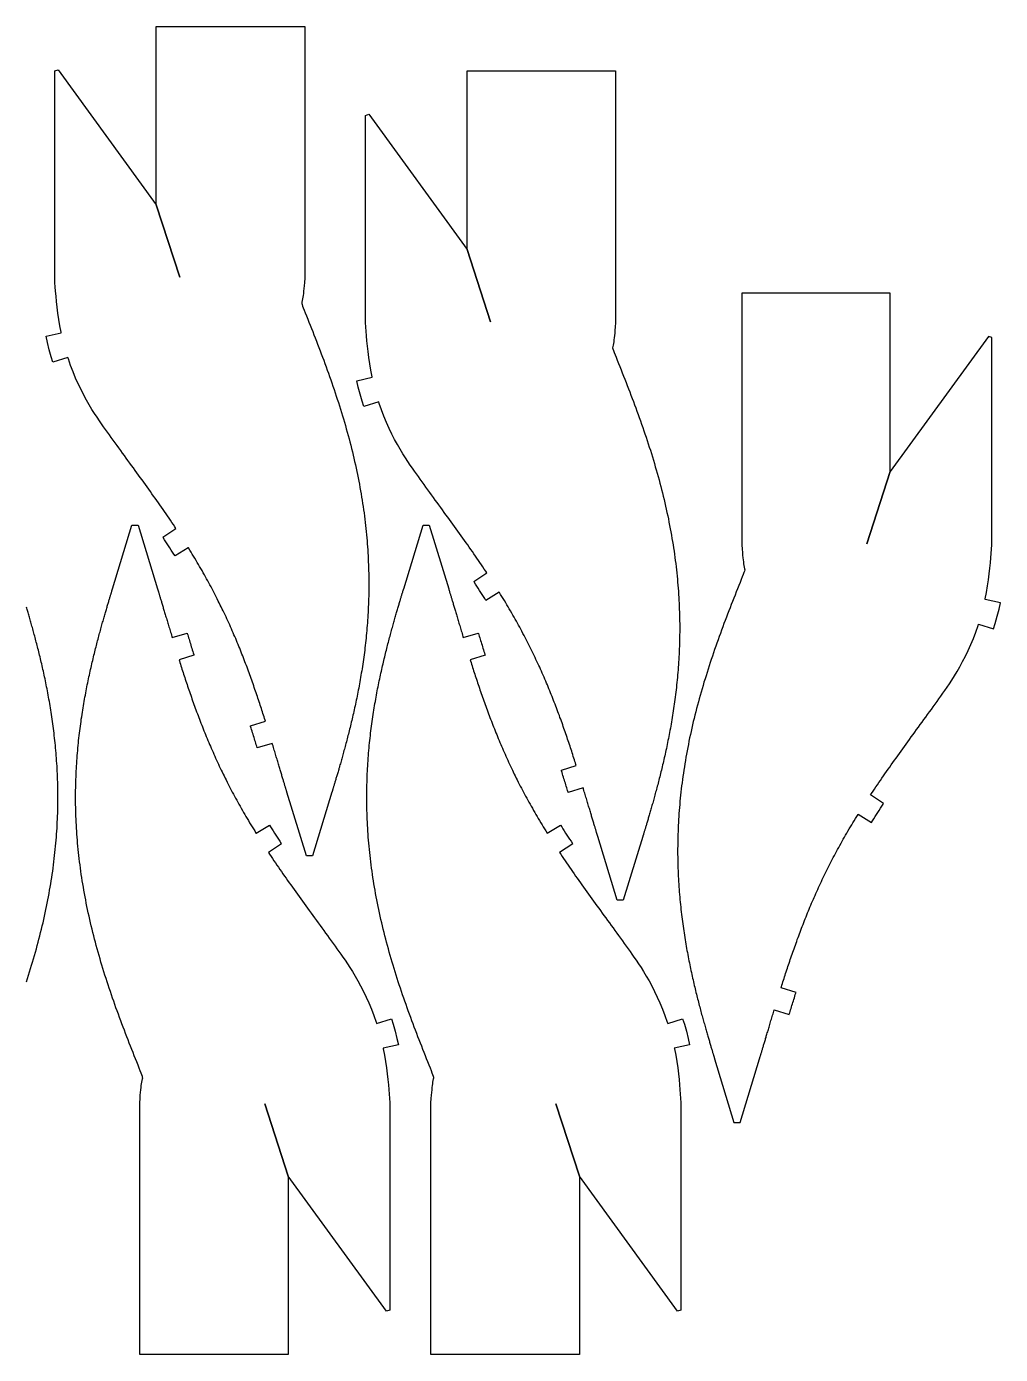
# Model space of a CAD drawing. Header units: millimetres. Extents: x 0 to 501, y 0 to 342.
# Drawn here: x 250.3 to 500.9, y 0 to 341.6 of the extents above; entities that cross this region are included whole.
import ezdxf

# ---------------------------------------------------------------- set-up
doc = ezdxf.new("R2010")
doc.units = ezdxf.units.MM
doc.layers.add('CUT', color=1, linetype='Continuous')

msp = doc.modelspace()

# ---------------------------------------------------------------- linework, layer by layer
at = {"layer": 'CUT'}
for points in [[(321.62, 274.21), (321.56, 273.56), (321.5, 272.99), (321.43, 272.47), (321.37, 271.99), (321.3, 271.55), (321.23, 271.12), (321.15, 270.73), (321.09, 270.44), (321.09, 270.42), (321.18, 270.12), (321.31, 269.72), (321.48, 269.23), (321.7, 268.64), (321.97, 267.96), (322.28, 267.19), (322.61, 266.38), (322.93, 265.58), (323.25, 264.77), (323.58, 263.96), (323.9, 263.15), (324.22, 262.33), (324.54, 261.52), (324.86, 260.7), (325.17, 259.88), (325.49, 259.06), (325.8, 258.24), (326.12, 257.41), (326.43, 256.59), (326.74, 255.76), (327.04, 254.93), (327.35, 254.1), (327.65, 253.27), (327.95, 252.44), (328.25, 251.6), (328.54, 250.77), (328.83, 249.93), (329.12, 249.09), (329.41, 248.25), (329.69, 247.41), (329.97, 246.57), (330.24, 245.73), (330.52, 244.89), (330.79, 244.05), (331.05, 243.2), (331.31, 242.36), (331.57, 241.51), (331.82, 240.67), (332.07, 239.83), (332.31, 238.98), (332.55, 238.14), (332.79, 237.29), (333.02, 236.45), (333.25, 235.6), (333.47, 234.76), (333.69, 233.92), (333.9, 233.08), (334.11, 232.23), (334.31, 231.39), (334.51, 230.55), (334.7, 229.71), (334.89, 228.87), (335.07, 228.04), (335.25, 227.2), (335.43, 226.37), (335.59, 225.53), (335.76, 224.7), (335.92, 223.87), (336.07, 223.04), (336.22, 222.22), (336.36, 221.39), (336.5, 220.57), (336.63, 219.75), (336.76, 218.93), (336.88, 218.12), (337, 217.3), (337.11, 216.49), (337.21, 215.68), (337.32, 214.88), (337.41, 214.07), (337.5, 213.27), (337.59, 212.48), (337.67, 211.68), (337.75, 210.89), (337.82, 210.1), (337.89, 209.32), (337.95, 208.54), (338.01, 207.76), (338.06, 206.98), (338.11, 206.21), (338.15, 205.44), (338.19, 204.68), (338.22, 203.92), (338.25, 203.16), (338.28, 202.41), (338.3, 201.66), (338.32, 200.91), (338.33, 200.17), (338.34, 199.43), (338.34, 198.7), (338.35, 197.97), (338.34, 197.25), (338.33, 196.53), (338.32, 195.81), (338.31, 195.1), (338.29, 194.39), (338.27, 193.69), (338.24, 192.99), (338.21, 192.29), (338.18, 191.6), (338.15, 190.92), (338.11, 190.24), (338.07, 189.56), (338.02, 188.89), (337.97, 188.22), (337.92, 187.56), (337.87, 186.9), (337.81, 186.24), (337.76, 185.6), (337.69, 184.95), (337.63, 184.31), (337.56, 183.68), (337.5, 183.05), (337.42, 182.42), (337.35, 181.8), (337.28, 181.18), (337.2, 180.57), (337.12, 179.97), (337.04, 179.37), (336.96, 178.77), (336.87, 178.18), (336.79, 177.59), (336.7, 177.01), (336.61, 176.43), (336.52, 175.86), (336.42, 175.29), (336.33, 174.72), (336.24, 174.17), (336.14, 173.61), (336.04, 173.06), (335.94, 172.52), (335.84, 171.98), (335.74, 171.44), (335.64, 170.91), (335.54, 170.39), (335.44, 169.87), (335.33, 169.35), (335.23, 168.84), (335.13, 168.34), (335.02, 167.83), (334.91, 167.34), (334.81, 166.84), (334.7, 166.36), (334.6, 165.87), (334.49, 165.4), (334.38, 164.92), (334.27, 164.46), (334.17, 163.99), (334.06, 163.53), (333.95, 163.08), (333.84, 162.63), (333.74, 162.18), (333.63, 161.74), (333.52, 161.31), (333.41, 160.88), (333.31, 160.45), (333.2, 160.03), (333.1, 159.61), (332.99, 159.2), (332.88, 158.8), (332.78, 158.39), (332.68, 158), (332.57, 157.6), (332.47, 157.22), (332.37, 156.83), (332.26, 156.45), (332.16, 156.08), (332.06, 155.71), (331.96, 155.35), (331.87, 154.99), (331.77, 154.64), (331.67, 154.29), (331.57, 153.94), (331.48, 153.6), (331.39, 153.27), (331.29, 152.94), (331.2, 152.62), (331.11, 152.3), (331.02, 151.99), (330.93, 151.68), (330.84, 151.37), (330.76, 151.08), (330.67, 150.78), (330.59, 150.49), (330.51, 150.21), (330.43, 149.93), (330.35, 149.66), (330.27, 149.4), (330.19, 149.14), (330.12, 148.88), (330.04, 148.63), (329.97, 148.39), (329.9, 148.15), (329.83, 147.92), (329.76, 147.7), (329.7, 147.48), (329.63, 147.26), (329.57, 147.06), (329.51, 146.86), (329.45, 146.66), (329.4, 146.48), (329.34, 146.3), (329.29, 146.12), (329.24, 145.96), (329.19, 145.8), (329.15, 145.65), (329.1, 145.51), (329.06, 145.37), (329.02, 145.25), (328.99, 145.13), (328.96, 145.03), (328.93, 144.93), (328.9, 144.84), (328.88, 144.77), (328.86, 144.71), (328.85, 144.67), (323.84, 128.27), (322.27, 128.27), (317.27, 144.67), (317.25, 144.71), (317.24, 144.77), (317.21, 144.84), (317.19, 144.93), (317.16, 145.02), (317.13, 145.13), (317.09, 145.25), (317.05, 145.37), (317.01, 145.51), (316.97, 145.65), (316.92, 145.8), (316.88, 145.95), (316.83, 146.12), (316.77, 146.29), (316.72, 146.47), (316.66, 146.66), (316.61, 146.85), (316.55, 147.05), (316.48, 147.25), (316.42, 147.46), (316.35, 147.68), (316.29, 147.9), (316.22, 148.13), (316.15, 148.37), (316.08, 148.61), (316, 148.85), (315.93, 149.1), (315.85, 149.36), (315.77, 149.62), (315.69, 149.89), (315.61, 150.16), (315.53, 150.44), (315.44, 150.72), (315.36, 151.01), (315.27, 151.3), (315.18, 151.59), (315.09, 151.89), (315, 152.2), (314.91, 152.51), (314.81, 152.82), (314.72, 153.14), (314.62, 153.46), (314.52, 153.79), (314.42, 154.12), (314.32, 154.46), (314.22, 154.8), (314.12, 155.14), (314.01, 155.49), (313.91, 155.84), (313.8, 156.19), (313.69, 156.55), (313.58, 156.92), (313.49, 157.2), (309.64, 156.03), (309.61, 156.11), (309.5, 156.48), (309.39, 156.85), (309.27, 157.23), (309.16, 157.6), (309.04, 157.99), (308.92, 158.37), (308.8, 158.76), (308.68, 159.15), (308.56, 159.54), (308.44, 159.94), (308.31, 160.34), (308.19, 160.74), (308.06, 161.15), (307.93, 161.56), (307.89, 161.71), (311.73, 162.92), (311.65, 163.18), (311.52, 163.6), (311.38, 164.02), (311.25, 164.45), (311.11, 164.87), (310.97, 165.3), (310.83, 165.74), (310.69, 166.17), (310.55, 166.61), (310.41, 167.05), (310.26, 167.49), (310.12, 167.93), (309.97, 168.38), (309.82, 168.83), (309.67, 169.28), (309.51, 169.74), (309.36, 170.19), (309.2, 170.65), (309.04, 171.11), (308.88, 171.57), (308.72, 172.04), (308.56, 172.5), (308.39, 172.97), (308.23, 173.44), (308.06, 173.91), (307.89, 174.39), (307.72, 174.86), (307.54, 175.34), (307.37, 175.82), (307.19, 176.3), (307.01, 176.78), (306.83, 177.26), (306.65, 177.75), (306.46, 178.23), (306.27, 178.72), (306.08, 179.21), (305.89, 179.7), (305.7, 180.19), (305.5, 180.68), (305.31, 181.18), (305.11, 181.67), (304.91, 182.17), (304.7, 182.67), (304.49, 183.17), (304.29, 183.67), (304.08, 184.17), (303.86, 184.67), (303.65, 185.17), (303.43, 185.67), (303.21, 186.18), (302.99, 186.68), (302.76, 187.19), (302.54, 187.7), (302.31, 188.21), (302.07, 188.71), (301.84, 189.22), (301.6, 189.73), (301.36, 190.25), (301.12, 190.76), (300.88, 191.27), (300.63, 191.78), (300.38, 192.3), (300.13, 192.81), (299.87, 193.33), (299.61, 193.84), (299.35, 194.36), (299.09, 194.87), (298.83, 195.39), (298.56, 195.91), (298.29, 196.43), (298.01, 196.95), (297.74, 197.47), (297.46, 197.99), (297.17, 198.51), (296.89, 199.03), (296.6, 199.56), (296.31, 200.08), (296.02, 200.61), (295.72, 201.13), (295.42, 201.66), (295.12, 202.18), (294.81, 202.71), (294.5, 203.24), (294.19, 203.77), (293.88, 204.3), (293.56, 204.83), (293.24, 205.36), (292.92, 205.9), (292.59, 206.43), (292.26, 206.96), (291.93, 207.5), (291.89, 207.56), (288.47, 205.42), (288.18, 205.89), (287.84, 206.42), (287.51, 206.95), (287.17, 207.48), (286.83, 208.01), (286.48, 208.55), (286.13, 209.08), (285.78, 209.62), (285.42, 210.16), (285.35, 210.28), (288.7, 212.51), (288.42, 212.93), (288.05, 213.49), (287.68, 214.04), (287.31, 214.6), (286.93, 215.15), (286.55, 215.71), (286.16, 216.27), (285.77, 216.84), (285.38, 217.4), (284.99, 217.97), (284.59, 218.54), (284.18, 219.12), (283.78, 219.69), (283.37, 220.27), (282.96, 220.85), (282.54, 221.43), (282.12, 222.02), (281.7, 222.61), (281.28, 223.2), (280.85, 223.8), (280.42, 224.4), (279.98, 225), (279.54, 225.61), (279.1, 226.22), (278.65, 226.83), (278.2, 227.45), (277.75, 228.08), (277.29, 228.7), (276.84, 229.33), (276.37, 229.97), (275.91, 230.61), (275.44, 231.25), (274.97, 231.9), (274.49, 232.55), (274.02, 233.21), (273.54, 233.87), (273.05, 234.54), (272.57, 235.22), (272.08, 235.9), (271.58, 236.58), (271.09, 237.27), (270.59, 237.97), (270.09, 238.67), (269.57, 239.41), (269.01, 240.22), (268.41, 241.12), (267.77, 242.09), (267.1, 243.15), (266.41, 244.3), (265.7, 245.52), (264.99, 246.83), (264.28, 248.22), (263.57, 249.68), (262.89, 251.21), (262.23, 252.79), (261.6, 254.43), (261.02, 256.11), (260.9, 256.48), (257.05, 255.27), (256.62, 256.66), (256.09, 258.49), (255.63, 260.32), (255.27, 261.94), (259.2, 262.82), (259.17, 262.97), (258.84, 264.65), (258.56, 266.3), (258.33, 267.89), (258.14, 269.42), (257.98, 270.87), (257.85, 272.24), (257.75, 273.51), (257.66, 274.68), (257.58, 275.73), (257.5, 276.91), (257.5, 330.21), (258.38, 330.5), (283.63, 295.74), (289.68, 277.13), (283.63, 295.74), (283.63, 341.63), (321.86, 341.63), (321.86, 276.89), (321.77, 275.76), (321.69, 274.93)], [(401.63, 262.78), (401.57, 262.13), (401.51, 261.56), (401.44, 261.04), (401.38, 260.56), (401.31, 260.12), (401.24, 259.69), (401.16, 259.3), (401.1, 259.01), (401.1, 258.99), (401.19, 258.69), (401.32, 258.29), (401.49, 257.8), (401.71, 257.21), (401.98, 256.53), (402.29, 255.76), (402.62, 254.95), (402.94, 254.15), (403.26, 253.34), (403.59, 252.53), (403.91, 251.72), (404.23, 250.9), (404.55, 250.09), (404.87, 249.27), (405.18, 248.45), (405.5, 247.63), (405.81, 246.81), (406.13, 245.98), (406.44, 245.16), (406.75, 244.33), (407.05, 243.5), (407.36, 242.67), (407.66, 241.84), (407.96, 241.01), (408.26, 240.17), (408.55, 239.34), (408.84, 238.5), (409.13, 237.66), (409.42, 236.82), (409.7, 235.98), (409.98, 235.14), (410.25, 234.3), (410.53, 233.46), (410.8, 232.62), (411.06, 231.77), (411.32, 230.93), (411.58, 230.08), (411.83, 229.24), (412.08, 228.4), (412.32, 227.55), (412.56, 226.71), (412.8, 225.86), (413.03, 225.02), (413.26, 224.17), (413.48, 223.33), (413.7, 222.49), (413.91, 221.65), (414.12, 220.8), (414.32, 219.96), (414.52, 219.12), (414.71, 218.28), (414.9, 217.44), (415.08, 216.61), (415.26, 215.77), (415.44, 214.94), (415.6, 214.1), (415.77, 213.27), (415.93, 212.44), (416.08, 211.61), (416.23, 210.79), (416.37, 209.96), (416.51, 209.14), (416.64, 208.32), (416.77, 207.5), (416.89, 206.69), (417.01, 205.87), (417.12, 205.06), (417.22, 204.25), (417.33, 203.45), (417.42, 202.64), (417.51, 201.84), (417.6, 201.05), (417.68, 200.25), (417.76, 199.46), (417.83, 198.67), (417.9, 197.89), (417.96, 197.11), (418.02, 196.33), (418.07, 195.55), (418.12, 194.78), (418.16, 194.01), (418.2, 193.25), (418.23, 192.49), (418.26, 191.73), (418.29, 190.98), (418.31, 190.23), (418.33, 189.48), (418.34, 188.74), (418.35, 188), (418.35, 187.27), (418.36, 186.54), (418.35, 185.82), (418.34, 185.1), (418.33, 184.38), (418.32, 183.67), (418.3, 182.96), (418.28, 182.26), (418.25, 181.56), (418.22, 180.86), (418.19, 180.17), (418.16, 179.49), (418.12, 178.81), (418.08, 178.13), (418.03, 177.46), (417.98, 176.79), (417.93, 176.13), (417.88, 175.47), (417.82, 174.81), (417.77, 174.17), (417.7, 173.52), (417.64, 172.88), (417.57, 172.25), (417.51, 171.62), (417.43, 170.99), (417.36, 170.37), (417.29, 169.75), (417.21, 169.14), (417.13, 168.54), (417.05, 167.94), (416.97, 167.34), (416.88, 166.75), (416.8, 166.16), (416.71, 165.58), (416.62, 165), (416.53, 164.43), (416.43, 163.86), (416.34, 163.29), (416.25, 162.74), (416.15, 162.18), (416.05, 161.63), (415.95, 161.09), (415.85, 160.55), (415.75, 160.01), (415.65, 159.48), (415.55, 158.96), (415.45, 158.44), (415.34, 157.92), (415.24, 157.41), (415.14, 156.91), (415.03, 156.4), (414.92, 155.91), (414.82, 155.41), (414.71, 154.93), (414.61, 154.44), (414.5, 153.97), (414.39, 153.49), (414.28, 153.03), (414.18, 152.56), (414.07, 152.1), (413.96, 151.65), (413.85, 151.2), (413.75, 150.75), (413.64, 150.31), (413.53, 149.88), (413.42, 149.45), (413.32, 149.02), (413.21, 148.6), (413.11, 148.18), (413, 147.77), (412.89, 147.37), (412.79, 146.96), (412.69, 146.57), (412.58, 146.17), (412.48, 145.79), (412.38, 145.4), (412.27, 145.02), (412.17, 144.65), (412.07, 144.28), (411.97, 143.92), (411.88, 143.56), (411.78, 143.21), (411.68, 142.86), (411.58, 142.51), (411.49, 142.17), (411.4, 141.84), (411.3, 141.51), (411.21, 141.19), (411.12, 140.87), (411.03, 140.56), (410.94, 140.25), (410.85, 139.94), (410.77, 139.65), (410.68, 139.35), (410.6, 139.06), (410.52, 138.78), (410.44, 138.5), (410.36, 138.23), (410.28, 137.97), (410.2, 137.71), (410.13, 137.45), (410.05, 137.2), (409.98, 136.96), (409.91, 136.72), (409.84, 136.49), (409.77, 136.27), (409.71, 136.05), (409.64, 135.83), (409.58, 135.63), (409.52, 135.43), (409.46, 135.23), (409.41, 135.05), (409.35, 134.87), (409.3, 134.69), (409.25, 134.53), (409.2, 134.37), (409.16, 134.22), (409.11, 134.08), (409.07, 133.94), (409.03, 133.82), (409, 133.7), (408.97, 133.6), (408.94, 133.5), (408.91, 133.41), (408.89, 133.34), (408.87, 133.28), (408.86, 133.24), (403.85, 116.84), (402.28, 116.84), (397.28, 133.24), (397.26, 133.28), (397.25, 133.34), (397.22, 133.41), (397.2, 133.5), (397.17, 133.59), (397.14, 133.7), (397.1, 133.82), (397.06, 133.94), (397.02, 134.08), (396.98, 134.22), (396.93, 134.37), (396.89, 134.52), (396.84, 134.69), (396.78, 134.86), (396.73, 135.04), (396.67, 135.23), (396.62, 135.42), (396.56, 135.62), (396.49, 135.82), (396.43, 136.03), (396.36, 136.25), (396.3, 136.47), (396.23, 136.7), (396.16, 136.94), (396.09, 137.18), (396.01, 137.42), (395.94, 137.67), (395.86, 137.93), (395.78, 138.19), (395.7, 138.46), (395.62, 138.73), (395.54, 139.01), (395.45, 139.29), (395.37, 139.58), (395.28, 139.87), (395.19, 140.16), (395.1, 140.46), (395.01, 140.77), (394.92, 141.08), (394.82, 141.39), (394.73, 141.71), (394.63, 142.03), (394.53, 142.36), (394.43, 142.69), (394.33, 143.03), (394.23, 143.37), (394.13, 143.71), (394.02, 144.06), (393.92, 144.41), (393.81, 144.76), (393.7, 145.12), (393.59, 145.49), (393.5, 145.77), (389.65, 144.6), (389.62, 144.68), (389.51, 145.05), (389.4, 145.42), (389.28, 145.8), (389.17, 146.17), (389.05, 146.56), (388.93, 146.94), (388.81, 147.33), (388.69, 147.72), (388.57, 148.11), (388.45, 148.51), (388.32, 148.91), (388.2, 149.31), (388.07, 149.72), (387.94, 150.13), (387.9, 150.28), (391.74, 151.49), (391.66, 151.75), (391.53, 152.17), (391.39, 152.59), (391.26, 153.02), (391.12, 153.44), (390.98, 153.87), (390.84, 154.31), (390.7, 154.74), (390.56, 155.18), (390.42, 155.62), (390.27, 156.06), (390.13, 156.5), (389.98, 156.95), (389.83, 157.4), (389.68, 157.85), (389.52, 158.31), (389.37, 158.76), (389.21, 159.22), (389.05, 159.68), (388.89, 160.14), (388.73, 160.61), (388.57, 161.07), (388.4, 161.54), (388.24, 162.01), (388.07, 162.48), (387.9, 162.96), (387.73, 163.43), (387.55, 163.91), (387.38, 164.39), (387.2, 164.87), (387.02, 165.35), (386.84, 165.83), (386.66, 166.32), (386.47, 166.8), (386.28, 167.29), (386.09, 167.78), (385.9, 168.27), (385.71, 168.76), (385.51, 169.25), (385.32, 169.75), (385.12, 170.24), (384.92, 170.74), (384.71, 171.24), (384.5, 171.74), (384.3, 172.24), (384.09, 172.74), (383.87, 173.24), (383.66, 173.74), (383.44, 174.24), (383.22, 174.75), (383, 175.25), (382.77, 175.76), (382.55, 176.27), (382.32, 176.78), (382.08, 177.28), (381.85, 177.79), (381.61, 178.3), (381.37, 178.82), (381.13, 179.33), (380.89, 179.84), (380.64, 180.35), (380.39, 180.87), (380.14, 181.38), (379.88, 181.9), (379.62, 182.41), (379.36, 182.93), (379.1, 183.44), (378.84, 183.96), (378.57, 184.48), (378.3, 185), (378.02, 185.52), (377.75, 186.04), (377.47, 186.56), (377.18, 187.08), (376.9, 187.6), (376.61, 188.13), (376.32, 188.65), (376.03, 189.18), (375.73, 189.7), (375.43, 190.23), (375.13, 190.75), (374.82, 191.28), (374.51, 191.81), (374.2, 192.34), (373.89, 192.87), (373.57, 193.4), (373.25, 193.93), (372.93, 194.47), (372.6, 195), (372.27, 195.53), (371.94, 196.07), (371.9, 196.13), (368.48, 193.99), (368.19, 194.46), (367.85, 194.99), (367.52, 195.52), (367.18, 196.05), (366.84, 196.58), (366.49, 197.12), (366.14, 197.65), (365.79, 198.19), (365.43, 198.73), (365.36, 198.85), (368.71, 201.08), (368.43, 201.5), (368.06, 202.06), (367.69, 202.61), (367.32, 203.17), (366.94, 203.72), (366.56, 204.28), (366.17, 204.84), (365.78, 205.41), (365.39, 205.97), (365, 206.54), (364.6, 207.11), (364.19, 207.69), (363.79, 208.26), (363.38, 208.84), (362.97, 209.42), (362.55, 210), (362.13, 210.59), (361.71, 211.18), (361.29, 211.77), (360.86, 212.37), (360.43, 212.97), (359.99, 213.57), (359.55, 214.18), (359.11, 214.79), (358.66, 215.4), (358.21, 216.02), (357.76, 216.65), (357.3, 217.27), (356.85, 217.9), (356.38, 218.54), (355.92, 219.18), (355.45, 219.82), (354.98, 220.47), (354.5, 221.12), (354.03, 221.78), (353.55, 222.44), (353.06, 223.11), (352.58, 223.79), (352.09, 224.47), (351.59, 225.15), (351.1, 225.84), (350.6, 226.54), (350.1, 227.24), (349.58, 227.98), (349.02, 228.79), (348.42, 229.69), (347.78, 230.66), (347.11, 231.72), (346.42, 232.87), (345.71, 234.09), (345, 235.4), (344.29, 236.79), (343.58, 238.25), (342.9, 239.78), (342.24, 241.36), (341.61, 243), (341.03, 244.68), (340.91, 245.05), (337.06, 243.84), (336.63, 245.23), (336.1, 247.06), (335.64, 248.89), (335.28, 250.51), (339.21, 251.39), (339.18, 251.54), (338.85, 253.22), (338.57, 254.87), (338.34, 256.46), (338.15, 257.99), (337.99, 259.44), (337.86, 260.81), (337.76, 262.08), (337.67, 263.25), (337.59, 264.3), (337.51, 265.48), (337.51, 318.78), (338.39, 319.07), (363.64, 284.31), (369.69, 265.7), (363.64, 284.31), (363.64, 330.2), (401.87, 330.2), (401.87, 265.46), (401.78, 264.33), (401.7, 263.5)], [(434.55, 205.63), (434.62, 204.98), (434.68, 204.41), (434.74, 203.89), (434.81, 203.41), (434.87, 202.97), (434.95, 202.54), (435.02, 202.15), (435.09, 201.86), (435.08, 201.84), (435, 201.54), (434.87, 201.14), (434.69, 200.65), (434.47, 200.06), (434.2, 199.38), (433.89, 198.61), (433.57, 197.8), (433.24, 197), (432.92, 196.19), (432.6, 195.38), (432.28, 194.57), (431.96, 193.75), (431.64, 192.94), (431.32, 192.12), (431, 191.3), (430.69, 190.48), (430.37, 189.66), (430.06, 188.83), (429.75, 188.01), (429.44, 187.18), (429.13, 186.35), (428.83, 185.52), (428.52, 184.69), (428.22, 183.86), (427.93, 183.02), (427.63, 182.19), (427.34, 181.35), (427.05, 180.51), (426.77, 179.67), (426.49, 178.83), (426.21, 177.99), (425.93, 177.15), (425.66, 176.31), (425.39, 175.47), (425.13, 174.62), (424.87, 173.78), (424.61, 172.93), (424.36, 172.09), (424.11, 171.25), (423.86, 170.4), (423.62, 169.56), (423.39, 168.71), (423.16, 167.87), (422.93, 167.02), (422.71, 166.18), (422.49, 165.34), (422.28, 164.5), (422.07, 163.65), (421.86, 162.81), (421.67, 161.97), (421.47, 161.13), (421.28, 160.29), (421.1, 159.46), (420.92, 158.62), (420.75, 157.79), (420.58, 156.95), (420.42, 156.12), (420.26, 155.29), (420.11, 154.46), (419.96, 153.64), (419.82, 152.81), (419.68, 151.99), (419.55, 151.17), (419.42, 150.35), (419.3, 149.54), (419.18, 148.72), (419.07, 147.91), (418.96, 147.1), (418.86, 146.3), (418.76, 145.49), (418.67, 144.69), (418.58, 143.9), (418.5, 143.1), (418.43, 142.31), (418.35, 141.52), (418.29, 140.74), (418.23, 139.96), (418.17, 139.18), (418.12, 138.4), (418.07, 137.63), (418.02, 136.86), (417.99, 136.1), (417.95, 135.34), (417.92, 134.58), (417.9, 133.83), (417.87, 133.08), (417.86, 132.33), (417.84, 131.59), (417.84, 130.85), (417.83, 130.12), (417.83, 129.39), (417.83, 128.67), (417.84, 127.95), (417.85, 127.23), (417.87, 126.52), (417.89, 125.81), (417.91, 125.11), (417.93, 124.41), (417.96, 123.71), (417.99, 123.02), (418.03, 122.34), (418.07, 121.66), (418.11, 120.98), (418.15, 120.31), (418.2, 119.64), (418.25, 118.98), (418.31, 118.32), (418.36, 117.66), (418.42, 117.02), (418.48, 116.37), (418.55, 115.73), (418.61, 115.1), (418.68, 114.47), (418.75, 113.84), (418.82, 113.22), (418.9, 112.6), (418.98, 111.99), (419.06, 111.39), (419.14, 110.79), (419.22, 110.19), (419.3, 109.6), (419.39, 109.01), (419.48, 108.43), (419.57, 107.85), (419.66, 107.28), (419.75, 106.71), (419.85, 106.14), (419.94, 105.59), (420.04, 105.03), (420.13, 104.48), (420.23, 103.94), (420.33, 103.4), (420.43, 102.86), (420.53, 102.33), (420.63, 101.81), (420.74, 101.29), (420.84, 100.77), (420.95, 100.26), (421.05, 99.76), (421.16, 99.25), (421.26, 98.76), (421.37, 98.26), (421.47, 97.78), (421.58, 97.29), (421.69, 96.82), (421.79, 96.34), (421.9, 95.88), (422.01, 95.41), (422.12, 94.95), (422.23, 94.5), (422.33, 94.05), (422.44, 93.6), (422.55, 93.16), (422.65, 92.73), (422.76, 92.3), (422.87, 91.87), (422.97, 91.45), (423.08, 91.03), (423.19, 90.62), (423.29, 90.22), (423.4, 89.81), (423.5, 89.42), (423.6, 89.02), (423.71, 88.64), (423.81, 88.25), (423.91, 87.87), (424.01, 87.5), (424.11, 87.13), (424.21, 86.77), (424.31, 86.41), (424.41, 86.06), (424.51, 85.71), (424.6, 85.36), (424.7, 85.02), (424.79, 84.69), (424.88, 84.36), (424.98, 84.04), (425.07, 83.72), (425.16, 83.41), (425.24, 83.1), (425.33, 82.79), (425.42, 82.5), (425.5, 82.2), (425.59, 81.91), (425.67, 81.63), (425.75, 81.35), (425.83, 81.08), (425.91, 80.82), (425.99, 80.56), (426.06, 80.3), (426.13, 80.05), (426.21, 79.81), (426.28, 79.57), (426.35, 79.34), (426.41, 79.12), (426.48, 78.9), (426.54, 78.68), (426.61, 78.48), (426.67, 78.28), (426.72, 78.08), (426.78, 77.9), (426.83, 77.72), (426.89, 77.54), (426.94, 77.38), (426.98, 77.22), (427.03, 77.07), (427.07, 76.93), (427.11, 76.79), (427.15, 76.67), (427.19, 76.55), (427.22, 76.45), (427.25, 76.35), (427.27, 76.26), (427.3, 76.19), (427.32, 76.13), (427.33, 76.09), (432.33, 59.69), (433.91, 59.69), (438.91, 76.09), (438.92, 76.13), (438.94, 76.19), (438.96, 76.26), (438.99, 76.35), (439.02, 76.44), (439.05, 76.55), (439.09, 76.67), (439.12, 76.79), (439.16, 76.93), (439.21, 77.07), (439.25, 77.22), (439.3, 77.37), (439.35, 77.54), (439.4, 77.71), (439.46, 77.89), (439.51, 78.08), (439.57, 78.27), (439.63, 78.47), (439.69, 78.67), (439.76, 78.88), (439.82, 79.1), (439.89, 79.32), (439.96, 79.55), (440.03, 79.79), (440.1, 80.03), (440.17, 80.27), (440.25, 80.52), (440.33, 80.78), (440.4, 81.04), (440.48, 81.31), (440.57, 81.58), (440.65, 81.86), (440.73, 82.14), (440.82, 82.43), (440.91, 82.72), (441, 83.01), (441.09, 83.31), (441.18, 83.62), (441.27, 83.93), (441.36, 84.24), (441.46, 84.56), (441.56, 84.88), (441.65, 85.21), (441.75, 85.54), (441.85, 85.88), (441.96, 86.22), (442.06, 86.56), (442.16, 86.91), (442.27, 87.26), (442.38, 87.61), (442.48, 87.97), (442.59, 88.34), (442.68, 88.62), (446.54, 87.45), (446.56, 87.53), (446.67, 87.9), (446.79, 88.27), (446.9, 88.65), (447.02, 89.02), (447.13, 89.41), (447.25, 89.79), (447.37, 90.18), (447.49, 90.57), (447.61, 90.96), (447.74, 91.36), (447.86, 91.76), (447.99, 92.16), (448.11, 92.57), (448.24, 92.98), (448.29, 93.13), (444.44, 94.34), (444.53, 94.6), (444.66, 95.02), (444.79, 95.44), (444.93, 95.87), (445.06, 96.29), (445.2, 96.72), (445.34, 97.16), (445.48, 97.59), (445.62, 98.03), (445.77, 98.47), (445.91, 98.91), (446.06, 99.35), (446.21, 99.8), (446.36, 100.25), (446.51, 100.7), (446.66, 101.16), (446.82, 101.61), (446.97, 102.07), (447.13, 102.53), (447.29, 102.99), (447.45, 103.46), (447.62, 103.92), (447.78, 104.39), (447.95, 104.86), (448.12, 105.33), (448.29, 105.81), (448.46, 106.28), (448.63, 106.76), (448.81, 107.24), (448.98, 107.72), (449.16, 108.2), (449.35, 108.68), (449.53, 109.17), (449.71, 109.65), (449.9, 110.14), (450.09, 110.63), (450.28, 111.12), (450.48, 111.61), (450.67, 112.1), (450.87, 112.6), (451.07, 113.09), (451.27, 113.59), (451.47, 114.09), (451.68, 114.59), (451.89, 115.09), (452.1, 115.59), (452.31, 116.09), (452.53, 116.59), (452.75, 117.09), (452.97, 117.6), (453.19, 118.1), (453.41, 118.61), (453.64, 119.12), (453.87, 119.63), (454.1, 120.13), (454.34, 120.64), (454.57, 121.15), (454.81, 121.67), (455.05, 122.18), (455.3, 122.69), (455.55, 123.2), (455.8, 123.72), (456.05, 124.23), (456.3, 124.75), (456.56, 125.26), (456.82, 125.78), (457.08, 126.29), (457.35, 126.81), (457.62, 127.33), (457.89, 127.85), (458.16, 128.37), (458.44, 128.89), (458.72, 129.41), (459, 129.93), (459.29, 130.45), (459.57, 130.98), (459.87, 131.5), (460.16, 132.03), (460.46, 132.55), (460.76, 133.08), (461.06, 133.6), (461.36, 134.13), (461.67, 134.66), (461.98, 135.19), (462.3, 135.72), (462.62, 136.25), (462.94, 136.78), (463.26, 137.32), (463.59, 137.85), (463.92, 138.38), (464.25, 138.92), (464.29, 138.98), (467.7, 136.84), (468, 137.31), (468.33, 137.84), (468.67, 138.37), (469.01, 138.9), (469.35, 139.43), (469.69, 139.97), (470.04, 140.5), (470.4, 141.04), (470.75, 141.58), (470.83, 141.7), (467.47, 143.93), (467.75, 144.35), (468.12, 144.91), (468.5, 145.46), (468.87, 146.02), (469.25, 146.57), (469.63, 147.13), (470.02, 147.69), (470.4, 148.26), (470.8, 148.82), (471.19, 149.39), (471.59, 149.96), (471.99, 150.54), (472.4, 151.11), (472.8, 151.69), (473.22, 152.27), (473.63, 152.85), (474.05, 153.44), (474.47, 154.03), (474.9, 154.62), (475.33, 155.22), (475.76, 155.82), (476.2, 156.42), (476.64, 157.03), (477.08, 157.64), (477.52, 158.25), (477.97, 158.87), (478.43, 159.5), (478.88, 160.12), (479.34, 160.75), (479.8, 161.39), (480.27, 162.03), (480.74, 162.67), (481.21, 163.32), (481.68, 163.97), (482.16, 164.63), (482.64, 165.29), (483.12, 165.96), (483.61, 166.64), (484.1, 167.32), (484.59, 168), (485.09, 168.69), (485.58, 169.39), (486.08, 170.09), (486.6, 170.83), (487.17, 171.64), (487.77, 172.54), (488.41, 173.51), (489.08, 174.57), (489.76, 175.72), (490.47, 176.94), (491.18, 178.25), (491.9, 179.64), (492.6, 181.1), (493.29, 182.63), (493.95, 184.21), (494.58, 185.85), (495.16, 187.53), (495.28, 187.9), (499.12, 186.69), (499.56, 188.08), (500.08, 189.91), (500.54, 191.74), (500.91, 193.36), (496.97, 194.24), (497, 194.39), (497.33, 196.07), (497.61, 197.72), (497.85, 199.31), (498.04, 200.84), (498.19, 202.29), (498.32, 203.66), (498.43, 204.93), (498.51, 206.1), (498.59, 207.15), (498.68, 208.33), (498.68, 261.63), (497.8, 261.92), (472.54, 227.16), (466.5, 208.55), (472.54, 227.16), (472.54, 273.05), (434.32, 273.05), (434.32, 208.31), (434.41, 207.18), (434.48, 206.35)], [(279.61, 67.42), (279.68, 68.07), (279.74, 68.64), (279.8, 69.16), (279.87, 69.64), (279.93, 70.08), (280.01, 70.51), (280.08, 70.9), (280.15, 71.19), (280.14, 71.21), (280.06, 71.51), (279.93, 71.91), (279.75, 72.4), (279.53, 72.99), (279.26, 73.67), (278.95, 74.44), (278.63, 75.25), (278.3, 76.05), (277.98, 76.86), (277.66, 77.67), (277.34, 78.48), (277.02, 79.3), (276.7, 80.11), (276.38, 80.93), (276.06, 81.75), (275.75, 82.57), (275.43, 83.39), (275.12, 84.22), (274.81, 85.04), (274.5, 85.87), (274.19, 86.7), (273.89, 87.53), (273.58, 88.36), (273.28, 89.19), (272.99, 90.03), (272.69, 90.86), (272.4, 91.7), (272.11, 92.54), (271.83, 93.38), (271.55, 94.22), (271.27, 95.06), (270.99, 95.9), (270.72, 96.74), (270.45, 97.58), (270.19, 98.43), (269.93, 99.27), (269.67, 100.11), (269.42, 100.96), (269.17, 101.8), (268.92, 102.65), (268.68, 103.49), (268.45, 104.34), (268.22, 105.18), (267.99, 106.03), (267.77, 106.87), (267.55, 107.71), (267.34, 108.55), (267.13, 109.4), (266.92, 110.24), (266.73, 111.08), (266.53, 111.92), (266.34, 112.76), (266.16, 113.59), (265.98, 114.43), (265.81, 115.26), (265.64, 116.1), (265.48, 116.93), (265.32, 117.76), (265.17, 118.59), (265.02, 119.41), (264.88, 120.24), (264.74, 121.06), (264.61, 121.88), (264.48, 122.7), (264.36, 123.51), (264.24, 124.33), (264.13, 125.14), (264.02, 125.95), (263.92, 126.75), (263.82, 127.56), (263.73, 128.36), (263.64, 129.15), (263.56, 129.95), (263.49, 130.74), (263.41, 131.53), (263.35, 132.31), (263.29, 133.09), (263.23, 133.87), (263.18, 134.65), (263.13, 135.42), (263.08, 136.19), (263.05, 136.95), (263.01, 137.71), (262.98, 138.47), (262.96, 139.22), (262.93, 139.97), (262.92, 140.72), (262.9, 141.46), (262.9, 142.19), (262.89, 142.93), (262.89, 143.66), (262.89, 144.38), (262.9, 145.1), (262.91, 145.82), (262.93, 146.53), (262.95, 147.24), (262.97, 147.94), (262.99, 148.64), (263.02, 149.34), (263.05, 150.03), (263.09, 150.71), (263.13, 151.39), (263.17, 152.07), (263.21, 152.74), (263.26, 153.41), (263.31, 154.07), (263.37, 154.73), (263.42, 155.39), (263.48, 156.03), (263.54, 156.68), (263.61, 157.32), (263.67, 157.95), (263.74, 158.58), (263.81, 159.21), (263.88, 159.83), (263.96, 160.44), (264.04, 161.06), (264.12, 161.66), (264.2, 162.26), (264.28, 162.86), (264.36, 163.45), (264.45, 164.04), (264.54, 164.62), (264.63, 165.2), (264.72, 165.77), (264.81, 166.34), (264.91, 166.91), (265, 167.46), (265.1, 168.02), (265.19, 168.57), (265.29, 169.11), (265.39, 169.65), (265.49, 170.19), (265.59, 170.72), (265.69, 171.24), (265.8, 171.76), (265.9, 172.28), (266.01, 172.79), (266.11, 173.29), (266.22, 173.8), (266.32, 174.29), (266.43, 174.78), (266.53, 175.27), (266.64, 175.75), (266.75, 176.23), (266.85, 176.71), (266.96, 177.17), (267.07, 177.64), (267.18, 178.1), (267.29, 178.55), (267.39, 179), (267.5, 179.45), (267.61, 179.89), (267.71, 180.32), (267.82, 180.75), (267.93, 181.18), (268.03, 181.6), (268.14, 182.02), (268.25, 182.43), (268.35, 182.83), (268.46, 183.24), (268.56, 183.63), (268.66, 184.03), (268.77, 184.41), (268.87, 184.8), (268.97, 185.18), (269.07, 185.55), (269.17, 185.92), (269.27, 186.28), (269.37, 186.64), (269.47, 186.99), (269.57, 187.34), (269.66, 187.69), (269.76, 188.03), (269.85, 188.36), (269.94, 188.69), (270.04, 189.01), (270.13, 189.33), (270.22, 189.64), (270.3, 189.95), (270.39, 190.26), (270.48, 190.55), (270.56, 190.85), (270.65, 191.14), (270.73, 191.42), (270.81, 191.69), (270.89, 191.97), (270.97, 192.23), (271.05, 192.49), (271.12, 192.75), (271.19, 193), (271.27, 193.24), (271.34, 193.48), (271.41, 193.71), (271.47, 193.93), (271.54, 194.15), (271.6, 194.37), (271.67, 194.57), (271.73, 194.77), (271.78, 194.97), (271.84, 195.15), (271.89, 195.33), (271.95, 195.51), (272, 195.67), (272.04, 195.83), (272.09, 195.98), (272.13, 196.12), (272.17, 196.26), (272.21, 196.38), (272.25, 196.5), (272.28, 196.6), (272.31, 196.7), (272.33, 196.79), (272.36, 196.86), (272.38, 196.92), (272.39, 196.96), (277.39, 213.36), (278.97, 213.36), (283.97, 196.96), (283.98, 196.92), (284, 196.86), (284.02, 196.79), (284.05, 196.7), (284.08, 196.6), (284.11, 196.5), (284.15, 196.38), (284.18, 196.26), (284.22, 196.12), (284.27, 195.98), (284.31, 195.83), (284.36, 195.68), (284.41, 195.51), (284.46, 195.34), (284.52, 195.16), (284.57, 194.97), (284.63, 194.78), (284.69, 194.58), (284.75, 194.38), (284.82, 194.17), (284.88, 193.95), (284.95, 193.73), (285.02, 193.5), (285.09, 193.26), (285.16, 193.02), (285.23, 192.78), (285.31, 192.53), (285.39, 192.27), (285.46, 192.01), (285.54, 191.74), (285.63, 191.47), (285.71, 191.19), (285.79, 190.91), (285.88, 190.62), (285.97, 190.33), (286.06, 190.04), (286.15, 189.74), (286.24, 189.43), (286.33, 189.12), (286.42, 188.81), (286.52, 188.49), (286.62, 188.17), (286.71, 187.84), (286.81, 187.51), (286.91, 187.17), (287.02, 186.83), (287.12, 186.49), (287.22, 186.14), (287.33, 185.79), (287.44, 185.44), (287.54, 185.08), (287.65, 184.71), (287.74, 184.43), (291.6, 185.6), (291.62, 185.52), (291.73, 185.15), (291.85, 184.78), (291.96, 184.4), (292.08, 184.03), (292.19, 183.64), (292.31, 183.26), (292.43, 182.87), (292.55, 182.48), (292.67, 182.09), (292.8, 181.69), (292.92, 181.29), (293.05, 180.88), (293.17, 180.48), (293.3, 180.07), (293.35, 179.92), (289.5, 178.71), (289.59, 178.45), (289.72, 178.03), (289.85, 177.61), (289.99, 177.18), (290.12, 176.76), (290.26, 176.33), (290.4, 175.89), (290.54, 175.46), (290.68, 175.02), (290.83, 174.58), (290.97, 174.14), (291.12, 173.7), (291.27, 173.25), (291.42, 172.8), (291.57, 172.35), (291.72, 171.89), (291.88, 171.44), (292.03, 170.98), (292.19, 170.52), (292.35, 170.06), (292.51, 169.59), (292.68, 169.13), (292.84, 168.66), (293.01, 168.19), (293.18, 167.72), (293.35, 167.24), (293.52, 166.77), (293.69, 166.29), (293.87, 165.81), (294.04, 165.33), (294.22, 164.85), (294.41, 164.37), (294.59, 163.88), (294.77, 163.4), (294.96, 162.91), (295.15, 162.42), (295.34, 161.93), (295.54, 161.44), (295.73, 160.95), (295.93, 160.45), (296.13, 159.96), (296.33, 159.46), (296.53, 158.96), (296.74, 158.46), (296.95, 157.96), (297.16, 157.46), (297.37, 156.96), (297.59, 156.46), (297.81, 155.96), (298.03, 155.45), (298.25, 154.95), (298.47, 154.44), (298.7, 153.93), (298.93, 153.42), (299.16, 152.92), (299.4, 152.41), (299.63, 151.9), (299.87, 151.38), (300.11, 150.87), (300.36, 150.36), (300.61, 149.85), (300.86, 149.33), (301.11, 148.82), (301.36, 148.3), (301.62, 147.79), (301.88, 147.27), (302.14, 146.75), (302.41, 146.24), (302.68, 145.72), (302.95, 145.2), (303.22, 144.68), (303.5, 144.16), (303.78, 143.64), (304.06, 143.12), (304.35, 142.59), (304.63, 142.07), (304.93, 141.55), (305.22, 141.02), (305.52, 140.5), (305.82, 139.97), (306.12, 139.45), (306.42, 138.92), (306.73, 138.39), (307.04, 137.86), (307.36, 137.33), (307.68, 136.8), (308, 136.27), (308.32, 135.73), (308.65, 135.2), (308.98, 134.67), (309.31, 134.13), (309.35, 134.07), (312.76, 136.21), (313.06, 135.73), (313.39, 135.21), (313.73, 134.68), (314.07, 134.15), (314.41, 133.62), (314.75, 133.08), (315.1, 132.55), (315.46, 132.01), (315.81, 131.47), (315.89, 131.35), (312.53, 129.12), (312.81, 128.69), (313.18, 128.14), (313.56, 127.59), (313.93, 127.03), (314.31, 126.48), (314.69, 125.92), (315.08, 125.36), (315.46, 124.79), (315.86, 124.23), (316.25, 123.66), (316.65, 123.09), (317.05, 122.51), (317.46, 121.94), (317.86, 121.36), (318.28, 120.78), (318.69, 120.2), (319.11, 119.61), (319.53, 119.02), (319.96, 118.43), (320.39, 117.83), (320.82, 117.23), (321.26, 116.63), (321.7, 116.02), (322.14, 115.41), (322.58, 114.79), (323.03, 114.18), (323.49, 113.55), (323.94, 112.93), (324.4, 112.3), (324.86, 111.66), (325.33, 111.02), (325.8, 110.38), (326.27, 109.73), (326.74, 109.08), (327.22, 108.42), (327.7, 107.76), (328.18, 107.09), (328.67, 106.41), (329.16, 105.73), (329.65, 105.05), (330.15, 104.36), (330.64, 103.66), (331.14, 102.96), (331.66, 102.22), (332.23, 101.41), (332.83, 100.51), (333.47, 99.54), (334.14, 98.48), (334.82, 97.33), (335.53, 96.11), (336.24, 94.8), (336.96, 93.41), (337.66, 91.95), (338.35, 90.42), (339.01, 88.84), (339.64, 87.2), (340.22, 85.52), (340.34, 85.15), (344.18, 86.36), (344.62, 84.97), (345.14, 83.14), (345.6, 81.31), (345.97, 79.68), (342.03, 78.81), (342.06, 78.66), (342.39, 76.98), (342.67, 75.33), (342.91, 73.74), (343.1, 72.21), (343.25, 70.76), (343.38, 69.39), (343.49, 68.12), (343.57, 66.95), (343.65, 65.9), (343.74, 64.72), (343.74, 11.42), (342.86, 11.13), (317.6, 45.89), (311.56, 64.5), (317.6, 45.89), (317.6, 0), (279.38, 0), (279.38, 64.74), (279.47, 65.87), (279.54, 66.7)], [(354.54, 67.42), (354.61, 68.07), (354.67, 68.64), (354.73, 69.16), (354.8, 69.64), (354.86, 70.08), (354.94, 70.51), (355.01, 70.9), (355.08, 71.19), (355.07, 71.21), (354.99, 71.51), (354.86, 71.91), (354.68, 72.4), (354.46, 72.99), (354.19, 73.67), (353.88, 74.44), (353.56, 75.25), (353.23, 76.05), (352.91, 76.86), (352.59, 77.67), (352.27, 78.48), (351.95, 79.3), (351.63, 80.11), (351.31, 80.93), (350.99, 81.75), (350.68, 82.57), (350.36, 83.39), (350.05, 84.22), (349.74, 85.04), (349.43, 85.87), (349.12, 86.7), (348.82, 87.53), (348.51, 88.36), (348.21, 89.19), (347.92, 90.03), (347.62, 90.86), (347.33, 91.7), (347.04, 92.54), (346.76, 93.38), (346.48, 94.22), (346.2, 95.06), (345.92, 95.9), (345.65, 96.74), (345.38, 97.58), (345.12, 98.43), (344.86, 99.27), (344.6, 100.11), (344.35, 100.96), (344.1, 101.8), (343.85, 102.65), (343.61, 103.49), (343.38, 104.34), (343.15, 105.18), (342.92, 106.03), (342.7, 106.87), (342.48, 107.71), (342.27, 108.55), (342.06, 109.4), (341.85, 110.24), (341.66, 111.08), (341.46, 111.92), (341.27, 112.76), (341.09, 113.59), (340.91, 114.43), (340.74, 115.26), (340.57, 116.1), (340.41, 116.93), (340.25, 117.76), (340.1, 118.59), (339.95, 119.41), (339.81, 120.24), (339.67, 121.06), (339.54, 121.88), (339.41, 122.7), (339.29, 123.51), (339.17, 124.33), (339.06, 125.14), (338.95, 125.95), (338.85, 126.75), (338.75, 127.56), (338.66, 128.36), (338.57, 129.15), (338.49, 129.95), (338.42, 130.74), (338.34, 131.53), (338.28, 132.31), (338.22, 133.09), (338.16, 133.87), (338.11, 134.65), (338.06, 135.42), (338.01, 136.19), (337.98, 136.95), (337.94, 137.71), (337.91, 138.47), (337.89, 139.22), (337.86, 139.97), (337.85, 140.72), (337.83, 141.46), (337.83, 142.19), (337.82, 142.93), (337.82, 143.66), (337.82, 144.38), (337.83, 145.1), (337.84, 145.82), (337.86, 146.53), (337.88, 147.24), (337.9, 147.94), (337.92, 148.64), (337.95, 149.34), (337.98, 150.03), (338.02, 150.71), (338.06, 151.39), (338.1, 152.07), (338.14, 152.74), (338.19, 153.41), (338.24, 154.07), (338.3, 154.73), (338.35, 155.39), (338.41, 156.03), (338.47, 156.68), (338.54, 157.32), (338.6, 157.95), (338.67, 158.58), (338.74, 159.21), (338.81, 159.83), (338.89, 160.44), (338.97, 161.06), (339.05, 161.66), (339.13, 162.26), (339.21, 162.86), (339.29, 163.45), (339.38, 164.04), (339.47, 164.62), (339.56, 165.2), (339.65, 165.77), (339.74, 166.34), (339.84, 166.91), (339.93, 167.46), (340.03, 168.02), (340.12, 168.57), (340.22, 169.11), (340.32, 169.65), (340.42, 170.19), (340.52, 170.72), (340.62, 171.24), (340.73, 171.76), (340.83, 172.28), (340.94, 172.79), (341.04, 173.29), (341.15, 173.8), (341.25, 174.29), (341.36, 174.78), (341.46, 175.27), (341.57, 175.75), (341.68, 176.23), (341.78, 176.71), (341.89, 177.17), (342, 177.64), (342.11, 178.1), (342.22, 178.55), (342.32, 179), (342.43, 179.45), (342.54, 179.89), (342.64, 180.32), (342.75, 180.75), (342.86, 181.18), (342.96, 181.6), (343.07, 182.02), (343.18, 182.43), (343.28, 182.83), (343.39, 183.24), (343.49, 183.63), (343.59, 184.03), (343.7, 184.41), (343.8, 184.8), (343.9, 185.18), (344, 185.55), (344.1, 185.92), (344.2, 186.28), (344.3, 186.64), (344.4, 186.99), (344.5, 187.34), (344.59, 187.69), (344.69, 188.03), (344.78, 188.36), (344.87, 188.69), (344.97, 189.01), (345.06, 189.33), (345.15, 189.64), (345.23, 189.95), (345.32, 190.26), (345.41, 190.55), (345.49, 190.85), (345.58, 191.14), (345.66, 191.42), (345.74, 191.69), (345.82, 191.97), (345.9, 192.23), (345.98, 192.49), (346.05, 192.75), (346.12, 193), (346.2, 193.24), (346.27, 193.48), (346.34, 193.71), (346.4, 193.93), (346.47, 194.15), (346.53, 194.37), (346.6, 194.57), (346.66, 194.77), (346.71, 194.97), (346.77, 195.15), (346.82, 195.33), (346.88, 195.51), (346.93, 195.67), (346.97, 195.83), (347.02, 195.98), (347.06, 196.12), (347.1, 196.26), (347.14, 196.38), (347.18, 196.5), (347.21, 196.6), (347.24, 196.7), (347.26, 196.79), (347.29, 196.86), (347.31, 196.92), (347.32, 196.96), (352.32, 213.36), (353.9, 213.36), (358.9, 196.96), (358.91, 196.92), (358.93, 196.86), (358.95, 196.79), (358.98, 196.7), (359.01, 196.6), (359.04, 196.5), (359.08, 196.38), (359.11, 196.26), (359.15, 196.12), (359.2, 195.98), (359.24, 195.83), (359.29, 195.68), (359.34, 195.51), (359.39, 195.34), (359.45, 195.16), (359.5, 194.97), (359.56, 194.78), (359.62, 194.58), (359.68, 194.38), (359.75, 194.17), (359.81, 193.95), (359.88, 193.73), (359.95, 193.5), (360.02, 193.26), (360.09, 193.02), (360.16, 192.78), (360.24, 192.53), (360.32, 192.27), (360.39, 192.01), (360.47, 191.74), (360.56, 191.47), (360.64, 191.19), (360.72, 190.91), (360.81, 190.62), (360.9, 190.33), (360.99, 190.04), (361.08, 189.74), (361.17, 189.43), (361.26, 189.12), (361.35, 188.81), (361.45, 188.49), (361.55, 188.17), (361.64, 187.84), (361.74, 187.51), (361.84, 187.17), (361.95, 186.83), (362.05, 186.49), (362.15, 186.14), (362.26, 185.79), (362.37, 185.44), (362.47, 185.08), (362.58, 184.71), (362.67, 184.43), (366.53, 185.6), (366.55, 185.52), (366.66, 185.15), (366.78, 184.78), (366.89, 184.4), (367.01, 184.03), (367.12, 183.64), (367.24, 183.26), (367.36, 182.87), (367.48, 182.48), (367.6, 182.09), (367.73, 181.69), (367.85, 181.29), (367.98, 180.88), (368.1, 180.48), (368.23, 180.07), (368.28, 179.92), (364.43, 178.71), (364.52, 178.45), (364.65, 178.03), (364.78, 177.61), (364.92, 177.18), (365.05, 176.76), (365.19, 176.33), (365.33, 175.89), (365.47, 175.46), (365.61, 175.02), (365.76, 174.58), (365.9, 174.14), (366.05, 173.7), (366.2, 173.25), (366.35, 172.8), (366.5, 172.35), (366.65, 171.89), (366.81, 171.44), (366.96, 170.98), (367.12, 170.52), (367.28, 170.06), (367.44, 169.59), (367.61, 169.13), (367.77, 168.66), (367.94, 168.19), (368.11, 167.72), (368.28, 167.24), (368.45, 166.77), (368.62, 166.29), (368.8, 165.81), (368.97, 165.33), (369.15, 164.85), (369.34, 164.37), (369.52, 163.88), (369.7, 163.4), (369.89, 162.91), (370.08, 162.42), (370.27, 161.93), (370.47, 161.44), (370.66, 160.95), (370.86, 160.45), (371.06, 159.96), (371.26, 159.46), (371.46, 158.96), (371.67, 158.46), (371.88, 157.96), (372.09, 157.46), (372.3, 156.96), (372.52, 156.46), (372.74, 155.96), (372.96, 155.45), (373.18, 154.95), (373.4, 154.44), (373.63, 153.93), (373.86, 153.42), (374.09, 152.92), (374.33, 152.41), (374.56, 151.9), (374.8, 151.38), (375.04, 150.87), (375.29, 150.36), (375.54, 149.85), (375.79, 149.33), (376.04, 148.82), (376.29, 148.3), (376.55, 147.79), (376.81, 147.27), (377.07, 146.75), (377.34, 146.24), (377.61, 145.72), (377.88, 145.2), (378.15, 144.68), (378.43, 144.16), (378.71, 143.64), (378.99, 143.12), (379.28, 142.59), (379.56, 142.07), (379.86, 141.55), (380.15, 141.02), (380.45, 140.5), (380.75, 139.97), (381.05, 139.45), (381.35, 138.92), (381.66, 138.39), (381.97, 137.86), (382.29, 137.33), (382.61, 136.8), (382.93, 136.27), (383.25, 135.73), (383.58, 135.2), (383.91, 134.67), (384.24, 134.13), (384.28, 134.07), (387.69, 136.21), (387.99, 135.73), (388.32, 135.21), (388.66, 134.68), (389, 134.15), (389.34, 133.62), (389.68, 133.08), (390.03, 132.55), (390.39, 132.01), (390.74, 131.47), (390.82, 131.35), (387.46, 129.12), (387.74, 128.69), (388.11, 128.14), (388.49, 127.59), (388.86, 127.03), (389.24, 126.48), (389.62, 125.92), (390.01, 125.36), (390.39, 124.79), (390.79, 124.23), (391.18, 123.66), (391.58, 123.09), (391.98, 122.51), (392.39, 121.94), (392.79, 121.36), (393.21, 120.78), (393.62, 120.2), (394.04, 119.61), (394.46, 119.02), (394.89, 118.43), (395.32, 117.83), (395.75, 117.23), (396.19, 116.63), (396.63, 116.02), (397.07, 115.41), (397.51, 114.79), (397.96, 114.18), (398.42, 113.55), (398.87, 112.93), (399.33, 112.3), (399.79, 111.66), (400.26, 111.02), (400.73, 110.38), (401.2, 109.73), (401.67, 109.08), (402.15, 108.42), (402.63, 107.76), (403.11, 107.09), (403.6, 106.41), (404.09, 105.73), (404.58, 105.05), (405.08, 104.36), (405.57, 103.66), (406.07, 102.96), (406.59, 102.22), (407.16, 101.41), (407.76, 100.51), (408.4, 99.54), (409.07, 98.48), (409.75, 97.33), (410.46, 96.11), (411.17, 94.8), (411.89, 93.41), (412.59, 91.95), (413.28, 90.42), (413.94, 88.84), (414.57, 87.2), (415.15, 85.52), (415.27, 85.15), (419.11, 86.36), (419.55, 84.97), (420.07, 83.14), (420.53, 81.31), (420.9, 79.68), (416.96, 78.81), (416.99, 78.66), (417.32, 76.98), (417.6, 75.33), (417.84, 73.74), (418.03, 72.21), (418.18, 70.76), (418.31, 69.39), (418.42, 68.12), (418.5, 66.95), (418.58, 65.9), (418.67, 64.72), (418.67, 11.42), (417.79, 11.13), (392.53, 45.89), (386.49, 64.5), (392.53, 45.89), (392.53, 0), (354.31, 0), (354.31, 64.74), (354.4, 65.87), (354.47, 66.7)]]:
    msp.add_lwpolyline(points, close=True, dxfattribs=at)
msp.add_lwpolyline([(250.23, 95.9), (250.51, 96.74), (250.78, 97.58), (251.04, 98.43), (251.3, 99.27), (251.56, 100.11), (251.81, 100.96), (252.06, 101.8), (252.3, 102.65), (252.54, 103.49), (252.78, 104.34), (253.01, 105.18), (253.24, 106.03), (253.46, 106.87), (253.68, 107.71), (253.89, 108.55), (254.1, 109.4), (254.3, 110.24), (254.5, 111.08), (254.69, 111.92), (254.88, 112.76), (255.06, 113.59), (255.24, 114.43), (255.42, 115.26), (255.58, 116.1), (255.75, 116.93), (255.91, 117.76), (256.06, 118.59), (256.21, 119.41), (256.35, 120.24), (256.49, 121.06), (256.62, 121.88), (256.75, 122.7), (256.87, 123.51), (256.99, 124.33), (257.1, 125.14), (257.2, 125.95), (257.31, 126.75), (257.4, 127.56), (257.49, 128.36), (257.58, 129.15), (257.66, 129.95), (257.74, 130.74), (257.81, 131.53), (257.88, 132.31), (257.94, 133.09), (258, 133.87), (258.05, 134.65), (258.1, 135.42), (258.14, 136.19), (258.18, 136.95), (258.21, 137.71), (258.24, 138.47), (258.27, 139.22), (258.29, 139.97), (258.31, 140.72), (258.32, 141.46), (258.33, 142.19), (258.33, 142.93), (258.34, 143.66), (258.33, 144.38), (258.32, 145.1), (258.31, 145.82), (258.3, 146.53), (258.28, 147.24), (258.26, 147.94), (258.23, 148.64), (258.2, 149.34), (258.17, 150.03), (258.14, 150.71), (258.1, 151.39), (258.06, 152.07), (258.01, 152.74), (257.96, 153.41), (257.91, 154.07), (257.86, 154.73), (257.8, 155.39), (257.75, 156.03), (257.68, 156.68), (257.62, 157.32), (257.55, 157.95), (257.49, 158.58), (257.41, 159.21), (257.34, 159.83), (257.27, 160.44), (257.19, 161.06), (257.11, 161.66), (257.03, 162.26), (256.95, 162.86), (256.86, 163.45), (256.78, 164.04), (256.69, 164.62), (256.6, 165.2), (256.51, 165.77), (256.41, 166.34), (256.32, 166.91), (256.23, 167.46), (256.13, 168.02), (256.03, 168.57), (255.93, 169.11), (255.83, 169.65), (255.73, 170.19), (255.63, 170.72), (255.53, 171.24), (255.43, 171.76), (255.32, 172.28), (255.22, 172.79), (255.12, 173.29), (255.01, 173.8), (254.9, 174.29), (254.8, 174.78), (254.69, 175.27), (254.59, 175.75), (254.48, 176.23), (254.37, 176.71), (254.26, 177.17), (254.16, 177.64), (254.05, 178.1), (253.94, 178.55), (253.83, 179), (253.73, 179.45), (253.62, 179.89), (253.51, 180.32), (253.4, 180.75), (253.3, 181.18), (253.19, 181.6), (253.09, 182.02), (252.98, 182.43), (252.87, 182.83), (252.77, 183.24), (252.67, 183.63), (252.56, 184.03), (252.46, 184.41), (252.36, 184.8), (252.25, 185.18), (252.15, 185.55), (252.05, 185.92), (251.95, 186.28), (251.86, 186.64), (251.76, 186.99), (251.66, 187.34), (251.56, 187.69), (251.47, 188.03), (251.38, 188.36), (251.28, 188.69), (251.19, 189.01), (251.1, 189.33), (251.01, 189.64), (250.92, 189.95), (250.83, 190.26), (250.75, 190.55), (250.66, 190.85), (250.58, 191.14), (250.5, 191.42), (250.42, 191.69), (250.34, 191.97), (250.26, 192.23)], dxfattribs=at)

doc.saveas('drawing.dxf')
